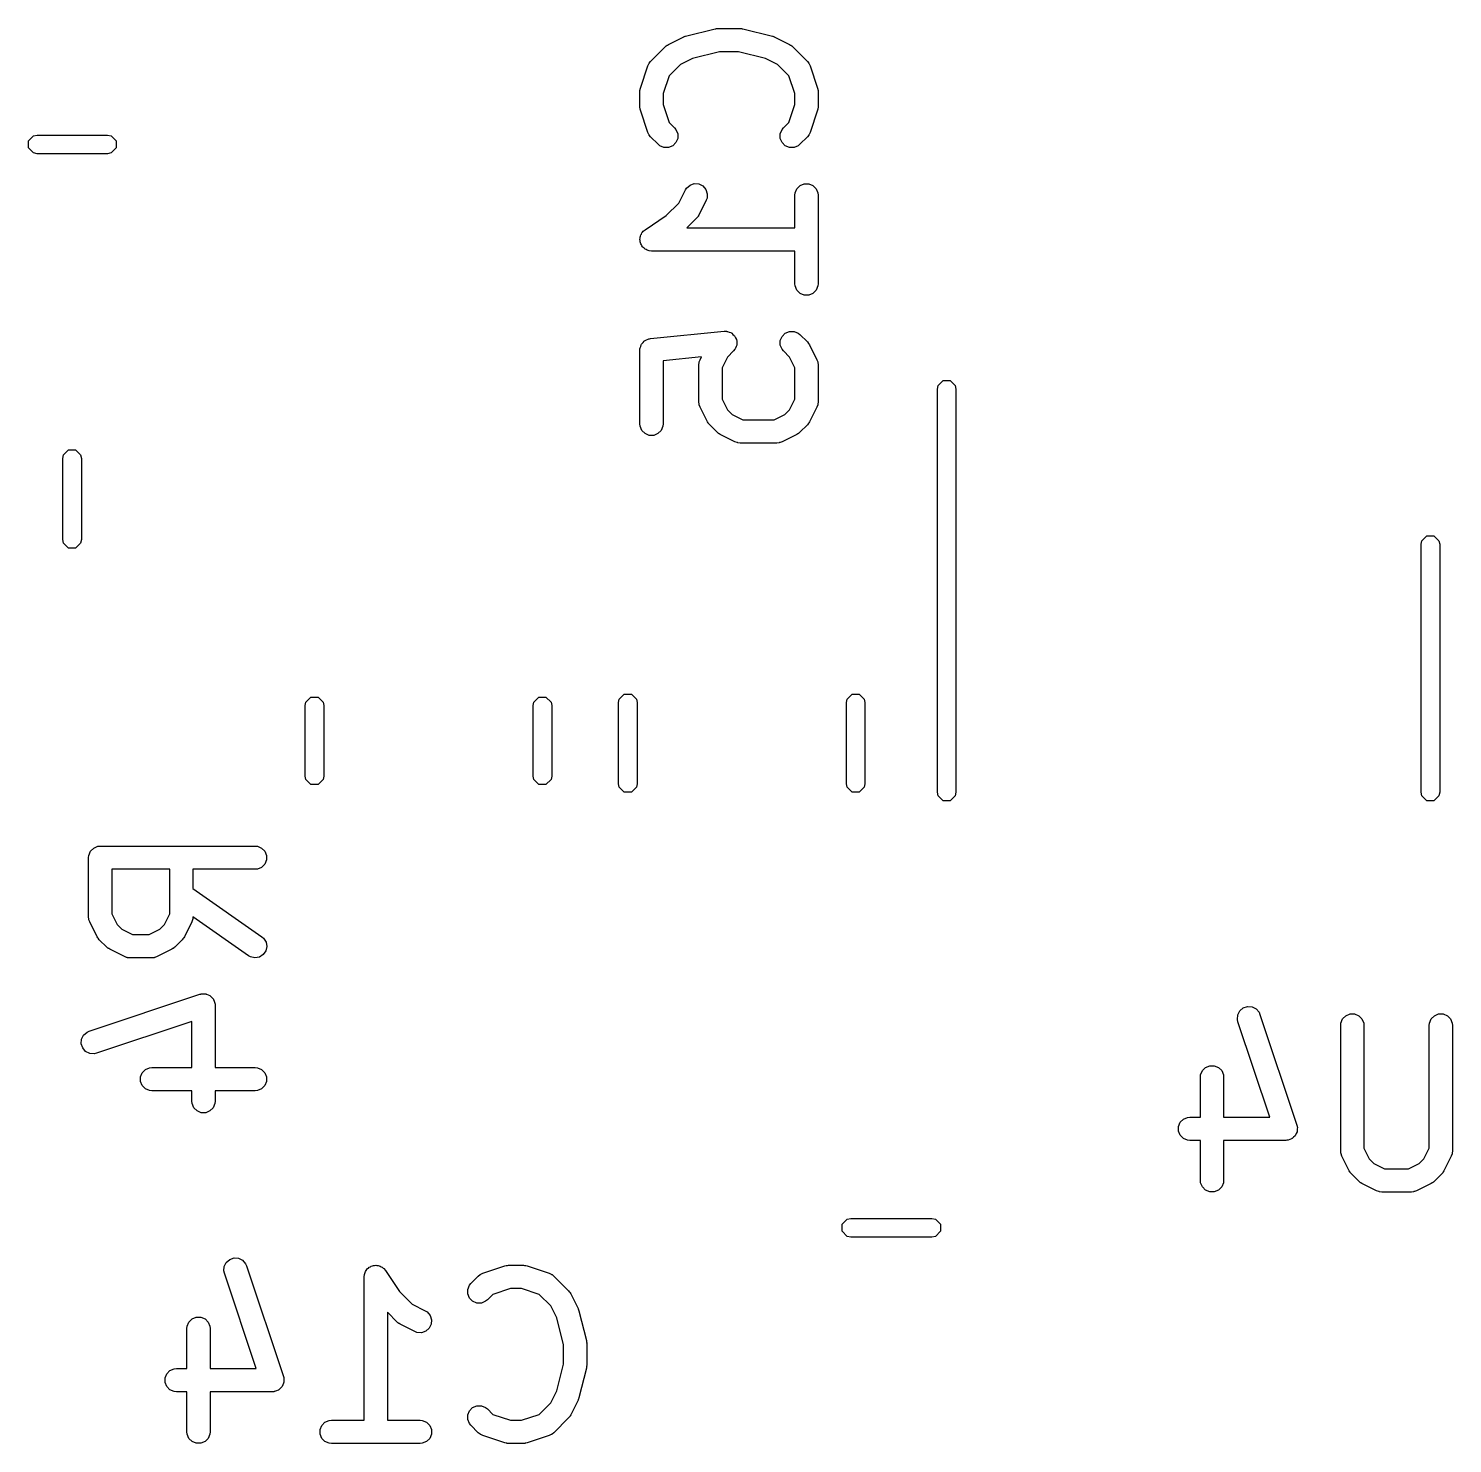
# Model space of a CAD drawing. Header units: inches. Extents: x 0.27 to 2.89, y 0.32 to 2.19.
# Drawn here: x 1.1939 to 1.5555, y 0.7161 to 1.0755 of the extents above; entities that cross this region are included whole.
import ezdxf

# ---------------------------------------------------------------- set-up
doc = ezdxf.new("R2010")
doc.units = ezdxf.units.IN
doc.header["$MEASUREMENT"] = 0
doc.layers.add('BLACK', color=250, linetype='CONTINUOUS')

msp = doc.modelspace()

# ---------------------------------------------------------------- linework, layer by layer
at = {"layer": 'BLACK', "linetype": 'CONTINUOUS'}
for p, q in [((1.36074, 1.07353), (1.36824, 1.0754)), ((1.36824, 1.0754), (1.36834, 1.07542)), ((1.36834, 1.07542), (1.36838, 1.07544)), ((1.36838, 1.07544), (1.36859, 1.07546)), ((1.36859, 1.07546), (1.36881, 1.07549)), ((1.36881, 1.07549), (1.36885, 1.07548)), ((1.36885, 1.07548), (1.36895, 1.07549)), ((1.36895, 1.07549), (1.37458, 1.07549)), ((1.37458, 1.07549), (1.37468, 1.07548)), ((1.37468, 1.07548), (1.37472, 1.07549)), ((1.37472, 1.07549), (1.37494, 1.07546)), ((1.37494, 1.07546), (1.37515, 1.07544)), ((1.37515, 1.07544), (1.37519, 1.07542)), ((1.37519, 1.07542), (1.37529, 1.0754)), ((1.37529, 1.0754), (1.38279, 1.07353)), ((1.35187, 1.06713), (1.35562, 1.07088)), ((1.35562, 1.07088), (1.35584, 1.07106)), ((1.35584, 1.07106), (1.35589, 1.07112)), ((1.35589, 1.07112), (1.35598, 1.07118)), ((1.35598, 1.07118), (1.35606, 1.07125)), ((1.35606, 1.07125), (1.35614, 1.07128)), ((1.35614, 1.07128), (1.35638, 1.07143)), ((1.35638, 1.07143), (1.36013, 1.07331)), ((1.36013, 1.07331), (1.36017, 1.07332)), ((1.36017, 1.07332), (1.36019, 1.07333)), ((1.36019, 1.07333), (1.36043, 1.07342)), ((1.36043, 1.07342), (1.36067, 1.07351)), ((1.36067, 1.07351), (1.36069, 1.07351)), ((1.36069, 1.07351), (1.36074, 1.07353)), ((1.38279, 1.07353), (1.38283, 1.07351)), ((1.38283, 1.07351), (1.38286, 1.07351)), ((1.38286, 1.07351), (1.38309, 1.07342)), ((1.38309, 1.07342), (1.38334, 1.07333)), ((1.38334, 1.07333), (1.38335, 1.07332)), ((1.38335, 1.07332), (1.3834, 1.07331)), ((1.3834, 1.07331), (1.38715, 1.07143)), ((1.38715, 1.07143), (1.38739, 1.07128)), ((1.38739, 1.07128), (1.38747, 1.07125)), ((1.38747, 1.07125), (1.38755, 1.07118)), ((1.38755, 1.07118), (1.38764, 1.07112)), ((1.38764, 1.07112), (1.38769, 1.07106)), ((1.38769, 1.07106), (1.38791, 1.07088)), ((1.38791, 1.07088), (1.39166, 1.06713)), ((1.3515, 1.06668), (1.35187, 1.06713)), ((1.36248, 1.06788), (1.35945, 1.06636)), ((1.36932, 1.06959), (1.36248, 1.06788)), ((1.37421, 1.06959), (1.36932, 1.06959)), ((1.38105, 1.06788), (1.37421, 1.06959)), ((1.38408, 1.06636), (1.38105, 1.06788)), ((1.39166, 1.06713), (1.39203, 1.06668)), ((1.34928, 1.06035), (1.35115, 1.06597)), ((1.35115, 1.06597), (1.35139, 1.0665)), ((1.35139, 1.0665), (1.35146, 1.06658)), ((1.35146, 1.06658), (1.3515, 1.06668)), ((1.35654, 1.06345), (1.35503, 1.05894)), ((1.35945, 1.06636), (1.35654, 1.06345)), ((1.38699, 1.06345), (1.38408, 1.06636)), ((1.3885, 1.05894), (1.38699, 1.06345)), ((1.39203, 1.06668), (1.39207, 1.06658)), ((1.39207, 1.06658), (1.39214, 1.0665)), ((1.39214, 1.0665), (1.39238, 1.06597)), ((1.39238, 1.06597), (1.39425, 1.06035)), ((1.34913, 1.05942), (1.34916, 1.05971)), ((1.34915, 1.05979), (1.34917, 1.05989)), ((1.34916, 1.05971), (1.34915, 1.05979)), ((1.34917, 1.05989), (1.34918, 1.05999)), ((1.34918, 1.05999), (1.34921, 1.06006)), ((1.34921, 1.06006), (1.34928, 1.06035)), ((1.39425, 1.06035), (1.39432, 1.06006)), ((1.39432, 1.06006), (1.39435, 1.05999)), ((1.39435, 1.05999), (1.39436, 1.05989)), ((1.39436, 1.05989), (1.39438, 1.05979)), ((1.39438, 1.05979), (1.39437, 1.05971)), ((1.39437, 1.05971), (1.3944, 1.05942)), ((1.34913, 1.05567), (1.34913, 1.05942)), ((1.35503, 1.05894), (1.35503, 1.05615)), ((1.35503, 1.05615), (1.35654, 1.05164)), ((1.38699, 1.05164), (1.3885, 1.05615)), ((1.3885, 1.05615), (1.3885, 1.05894)), ((1.3944, 1.05942), (1.3944, 1.05567)), ((1.34916, 1.05538), (1.34913, 1.05567)), ((1.34915, 1.0553), (1.34916, 1.05538)), ((1.34917, 1.0552), (1.34915, 1.0553)), ((1.34918, 1.05509), (1.34917, 1.0552)), ((1.34921, 1.05502), (1.34918, 1.05509)), ((1.34928, 1.05473), (1.34921, 1.05502)), ((1.35115, 1.04911), (1.34928, 1.05473)), ((1.39425, 1.05473), (1.39238, 1.04911)), ((1.39432, 1.05502), (1.39425, 1.05473)), ((1.39435, 1.05509), (1.39432, 1.05502)), ((1.39436, 1.0552), (1.39435, 1.05509)), ((1.39438, 1.0553), (1.39436, 1.0552)), ((1.3944, 1.05567), (1.39437, 1.05538)), ((1.39437, 1.05538), (1.39438, 1.0553)), ((1.35139, 1.04858), (1.35115, 1.04911)), ((1.35654, 1.05164), (1.35792, 1.05026)), ((1.35792, 1.05026), (1.35828, 1.04981)), ((1.35828, 1.04981), (1.35873, 1.04874)), ((1.35873, 1.04874), (1.35873, 1.04759)), ((1.3848, 1.04874), (1.38524, 1.04981)), ((1.3848, 1.04759), (1.3848, 1.04874)), ((1.38524, 1.04981), (1.38561, 1.05026)), ((1.38561, 1.05026), (1.38699, 1.05164)), ((1.39238, 1.04911), (1.39214, 1.04858)), ((1.19388, 1.04697), (1.19516, 1.04825)), ((1.19388, 1.04516), (1.19388, 1.04697)), ((1.19516, 1.04388), (1.19388, 1.04516)), ((1.19516, 1.04825), (1.19606, 1.04843)), ((1.19606, 1.04843), (1.21394, 1.04843)), ((1.21394, 1.04843), (1.21484, 1.04825)), ((1.21484, 1.04825), (1.21612, 1.04697)), ((1.21612, 1.04516), (1.21484, 1.04388)), ((1.21612, 1.04697), (1.21612, 1.04516)), ((1.35146, 1.0485), (1.35139, 1.04858)), ((1.3515, 1.0484), (1.35146, 1.0485)), ((1.35187, 1.04795), (1.3515, 1.0484)), ((1.35374, 1.04608), (1.35187, 1.04795)), ((1.35419, 1.04571), (1.35374, 1.04608)), ((1.35525, 1.04527), (1.35419, 1.04571)), ((1.35641, 1.04527), (1.35525, 1.04527)), ((1.35747, 1.04571), (1.35641, 1.04527)), ((1.35828, 1.04653), (1.35747, 1.04571)), ((1.35873, 1.04759), (1.35828, 1.04653)), ((1.38524, 1.04653), (1.3848, 1.04759)), ((1.38606, 1.04571), (1.38524, 1.04653)), ((1.38712, 1.04527), (1.38606, 1.04571)), ((1.38828, 1.04527), (1.38712, 1.04527)), ((1.38934, 1.04571), (1.38828, 1.04527)), ((1.38979, 1.04608), (1.38934, 1.04571)), ((1.39166, 1.04795), (1.38979, 1.04608)), ((1.39203, 1.0484), (1.39166, 1.04795)), ((1.39207, 1.0485), (1.39203, 1.0484)), ((1.39214, 1.04858), (1.39207, 1.0485)), ((1.19606, 1.0437), (1.19516, 1.04388)), ((1.21394, 1.0437), (1.19606, 1.0437)), ((1.21484, 1.04388), (1.21394, 1.0437)), ((1.35903, 1.03117), (1.36069, 1.03449)), ((1.36069, 1.03449), (1.361, 1.03498)), ((1.361, 1.03498), (1.36187, 1.03573)), ((1.36187, 1.03573), (1.36296, 1.0361)), ((1.36296, 1.0361), (1.36411, 1.03602)), ((1.36411, 1.03602), (1.36514, 1.0355)), ((1.36514, 1.0355), (1.36589, 1.03463)), ((1.36589, 1.03463), (1.36626, 1.03354)), ((1.38855, 1.03375), (1.38899, 1.03481)), ((1.38899, 1.03481), (1.38981, 1.03562)), ((1.38981, 1.03562), (1.39087, 1.03607)), ((1.39087, 1.03607), (1.39203, 1.03607)), ((1.39203, 1.03607), (1.39309, 1.03562)), ((1.39309, 1.03562), (1.3939, 1.03481)), ((1.3939, 1.03481), (1.39435, 1.03375)), ((1.35582, 1.02797), (1.35903, 1.03117)), ((1.36597, 1.03185), (1.36409, 1.0281)), ((1.36618, 1.03239), (1.36597, 1.03185)), ((1.36626, 1.03354), (1.36618, 1.03239)), ((1.3885, 1.03317), (1.38855, 1.03375)), ((1.3885, 1.02487), (1.3885, 1.03317)), ((1.39435, 1.03375), (1.3944, 1.03317)), ((1.3944, 1.03317), (1.3944, 1.01067)), ((1.35044, 1.02438), (1.35582, 1.02797)), ((1.36354, 1.02733), (1.36108, 1.02487)), ((1.36373, 1.02756), (1.36354, 1.02733)), ((1.36379, 1.02761), (1.36373, 1.02756)), ((1.36384, 1.0277), (1.36379, 1.02761)), ((1.36391, 1.02778), (1.36384, 1.0277)), ((1.36394, 1.02785), (1.36391, 1.02778)), ((1.36409, 1.0281), (1.36394, 1.02785)), ((1.34951, 1.02329), (1.34962, 1.02356)), ((1.34962, 1.02356), (1.34983, 1.02377)), ((1.34983, 1.02377), (1.34999, 1.02401)), ((1.34999, 1.02401), (1.35044, 1.02437)), ((1.35044, 1.02437), (1.35044, 1.02438)), ((1.35044, 1.02438), (1.35044, 1.02438)), ((1.35044, 1.02438), (1.35044, 1.02438)), ((1.36108, 1.02487), (1.3885, 1.02487)), ((1.34913, 1.02192), (1.34918, 1.02221)), ((1.34918, 1.02164), (1.34913, 1.02192)), ((1.34918, 1.0225), (1.3493, 1.02277)), ((1.34918, 1.02221), (1.34918, 1.0225)), ((1.34918, 1.02134), (1.34918, 1.02164)), ((1.34929, 1.02108), (1.34918, 1.02134)), ((1.34935, 1.02079), (1.34929, 1.02108)), ((1.3493, 1.02277), (1.34935, 1.02305)), ((1.34935, 1.02305), (1.34951, 1.02329)), ((1.34951, 1.02055), (1.34935, 1.02079)), ((1.34962, 1.02028), (1.34951, 1.02055)), ((1.34983, 1.02008), (1.34962, 1.02028)), ((1.34999, 1.01984), (1.34983, 1.02008)), ((1.35023, 1.01967), (1.34999, 1.01984)), ((1.35044, 1.01947), (1.35023, 1.01967)), ((1.35071, 1.01936), (1.35044, 1.01947)), ((1.35095, 1.01919), (1.35071, 1.01936)), ((1.35123, 1.01914), (1.35095, 1.01919)), ((1.3515, 1.01902), (1.35123, 1.01914)), ((1.35207, 1.01897), (1.3515, 1.01902)), ((1.35208, 1.01897), (1.35207, 1.01897)), ((1.3885, 1.01897), (1.35208, 1.01897)), ((1.35208, 1.01897), (1.35208, 1.01897)), ((1.35208, 1.01897), (1.35208, 1.01897)), ((1.3885, 1.01067), (1.3885, 1.01897)), ((1.38855, 1.0101), (1.3885, 1.01067)), ((1.38899, 1.00903), (1.38855, 1.0101)), ((1.38981, 1.00822), (1.38899, 1.00903)), ((1.3939, 1.00903), (1.39309, 1.00822)), ((1.39435, 1.0101), (1.3939, 1.00903)), ((1.3944, 1.01067), (1.39435, 1.0101)), ((1.39087, 1.00778), (1.38981, 1.00822)), ((1.39203, 1.00778), (1.39087, 1.00778)), ((1.39309, 1.00822), (1.39203, 1.00778)), ((1.35179, 0.99674), (1.37053, 0.99861)), ((1.37053, 0.99861), (1.37111, 0.99861)), ((1.37111, 0.99861), (1.37125, 0.99857)), ((1.37125, 0.99857), (1.3714, 0.99857)), ((1.3714, 0.99857), (1.3718, 0.99841)), ((1.3718, 0.99841), (1.37222, 0.99828)), ((1.37222, 0.99828), (1.37233, 0.99819)), ((1.37233, 0.99819), (1.37247, 0.99813)), ((1.37247, 0.99813), (1.37277, 0.99782)), ((1.38524, 0.99731), (1.38606, 0.99813)), ((1.38606, 0.99813), (1.38712, 0.99857)), ((1.38712, 0.99857), (1.38828, 0.99857)), ((1.38828, 0.99857), (1.38934, 0.99813)), ((1.38934, 0.99813), (1.38979, 0.99776)), ((1.34918, 0.99438), (1.34935, 0.99477)), ((1.34935, 0.99477), (1.34947, 0.99519)), ((1.34947, 0.99519), (1.34957, 0.9953)), ((1.34957, 0.9953), (1.34962, 0.99544)), ((1.34962, 0.99544), (1.34993, 0.99575)), ((1.34993, 0.99575), (1.3502, 0.99608)), ((1.3502, 0.99608), (1.35033, 0.99615)), ((1.35033, 0.99615), (1.35044, 0.99625)), ((1.35044, 0.99625), (1.35084, 0.99642)), ((1.35084, 0.99642), (1.35122, 0.99662)), ((1.35122, 0.99662), (1.35144, 0.99667)), ((1.35144, 0.99667), (1.3515, 0.9967)), ((1.3515, 0.9967), (1.35158, 0.9967)), ((1.35158, 0.9967), (1.35179, 0.99674)), ((1.37277, 0.99782), (1.37311, 0.99755)), ((1.37311, 0.99755), (1.37318, 0.99742)), ((1.37318, 0.99742), (1.37328, 0.99731)), ((1.37328, 0.99731), (1.37345, 0.99692)), ((1.37356, 0.9947), (1.37343, 0.99429)), ((1.37345, 0.99692), (1.37365, 0.99654)), ((1.37372, 0.9951), (1.37356, 0.9947)), ((1.37365, 0.99654), (1.37367, 0.99639)), ((1.37367, 0.99639), (1.37372, 0.99625)), ((1.37372, 0.99625), (1.37372, 0.99582)), ((1.37372, 0.99582), (1.37377, 0.99539)), ((1.37377, 0.99539), (1.37372, 0.99525)), ((1.37372, 0.99525), (1.37372, 0.9951)), ((1.3848, 0.99625), (1.38524, 0.99731)), ((1.3848, 0.9951), (1.3848, 0.99625)), ((1.38524, 0.99403), (1.3848, 0.9951)), ((1.38979, 0.99776), (1.39166, 0.99589)), ((1.39166, 0.99589), (1.39185, 0.99566)), ((1.39185, 0.99566), (1.39191, 0.99561)), ((1.39191, 0.99561), (1.39196, 0.99552)), ((1.39196, 0.99552), (1.39203, 0.99544)), ((1.39203, 0.99544), (1.39206, 0.99537)), ((1.39206, 0.99537), (1.39222, 0.99512)), ((1.39222, 0.99512), (1.39409, 0.99137)), ((1.34913, 0.9938), (1.34915, 0.99401)), ((1.34913, 0.97505), (1.34913, 0.9938)), ((1.34914, 0.99408), (1.34916, 0.99415)), ((1.34915, 0.99401), (1.34914, 0.99408)), ((1.34916, 0.99415), (1.34918, 0.99438)), ((1.3648, 0.9921), (1.35503, 0.99113)), ((1.35503, 0.99113), (1.35503, 0.97505)), ((1.36422, 0.99072), (1.36423, 0.99083)), ((1.36423, 0.99083), (1.36444, 0.99137)), ((1.36444, 0.99137), (1.3648, 0.9921)), ((1.37138, 0.99205), (1.37003, 0.98935)), ((1.37292, 0.99359), (1.37138, 0.99205)), ((1.37328, 0.99403), (1.37292, 0.99359)), ((1.37334, 0.99417), (1.37328, 0.99403)), ((1.37343, 0.99429), (1.37334, 0.99417)), ((1.38561, 0.99359), (1.38524, 0.99403)), ((1.38715, 0.99205), (1.38561, 0.99359)), ((1.3885, 0.98935), (1.38715, 0.99205)), ((1.39409, 0.99137), (1.3943, 0.99083)), ((1.3943, 0.99083), (1.3943, 0.99072)), ((1.36412, 0.99005), (1.36418, 0.99063)), ((1.36412, 0.98068), (1.36412, 0.99005)), ((1.36418, 0.99063), (1.36422, 0.99072)), ((1.37003, 0.98935), (1.37003, 0.98137)), ((1.3885, 0.98137), (1.3885, 0.98935)), ((1.3943, 0.99072), (1.39435, 0.99063)), ((1.39435, 0.99063), (1.3944, 0.99005)), ((1.3944, 0.99005), (1.3944, 0.98068)), ((1.42467, 0.98388), (1.42485, 0.98479)), ((1.42467, 0.91302), (1.42467, 0.98388)), ((1.42485, 0.98479), (1.42613, 0.98606)), ((1.42613, 0.98606), (1.42794, 0.98606)), ((1.42794, 0.98606), (1.42921, 0.98479)), ((1.42921, 0.98479), (1.42939, 0.98388)), ((1.42939, 0.98388), (1.42939, 0.91302)), ((1.36418, 0.9801), (1.36412, 0.98068)), ((1.36422, 0.98), (1.36418, 0.9801)), ((1.36423, 0.9799), (1.36422, 0.98)), ((1.37003, 0.98137), (1.37138, 0.97868)), ((1.38715, 0.97868), (1.3885, 0.98137)), ((1.39435, 0.9801), (1.3943, 0.98)), ((1.3943, 0.98), (1.3943, 0.9799)), ((1.3944, 0.98068), (1.39435, 0.9801)), ((1.36444, 0.97936), (1.36423, 0.9799)), ((1.36631, 0.97561), (1.36444, 0.97936)), ((1.37138, 0.97868), (1.37258, 0.97748)), ((1.37258, 0.97748), (1.37527, 0.97613)), ((1.38325, 0.97613), (1.38595, 0.97748)), ((1.38595, 0.97748), (1.38715, 0.97868)), ((1.39409, 0.97936), (1.39222, 0.97561)), ((1.3943, 0.9799), (1.39409, 0.97936)), ((1.34918, 0.97448), (1.34913, 0.97505)), ((1.34962, 0.97341), (1.34918, 0.97448)), ((1.35044, 0.9726), (1.34962, 0.97341)), ((1.35453, 0.97341), (1.35372, 0.9726)), ((1.35498, 0.97448), (1.35453, 0.97341)), ((1.35503, 0.97505), (1.35498, 0.97448)), ((1.36647, 0.97536), (1.36631, 0.97561)), ((1.3665, 0.97529), (1.36647, 0.97536)), ((1.36656, 0.97521), (1.3665, 0.97529)), ((1.36662, 0.97512), (1.36656, 0.97521)), ((1.36668, 0.97506), (1.36662, 0.97512)), ((1.36686, 0.97484), (1.36668, 0.97506)), ((1.36874, 0.97296), (1.36686, 0.97484)), ((1.36897, 0.97278), (1.36874, 0.97296)), ((1.36902, 0.97272), (1.36897, 0.97278)), ((1.37527, 0.97613), (1.38325, 0.97613)), ((1.38956, 0.97278), (1.38951, 0.97272)), ((1.38979, 0.97296), (1.38956, 0.97278)), ((1.39166, 0.97484), (1.38979, 0.97296)), ((1.39185, 0.97506), (1.39166, 0.97484)), ((1.39191, 0.97512), (1.39185, 0.97506)), ((1.39196, 0.97521), (1.39191, 0.97512)), ((1.39203, 0.97529), (1.39196, 0.97521)), ((1.39206, 0.97536), (1.39203, 0.97529)), ((1.39222, 0.97561), (1.39206, 0.97536)), ((1.3515, 0.97216), (1.35044, 0.9726)), ((1.35266, 0.97216), (1.3515, 0.97216)), ((1.35372, 0.9726), (1.35266, 0.97216)), ((1.36911, 0.97266), (1.36902, 0.97272)), ((1.36919, 0.9726), (1.36911, 0.97266)), ((1.36926, 0.97257), (1.36919, 0.9726)), ((1.36951, 0.97241), (1.36926, 0.97257)), ((1.37326, 0.97054), (1.36951, 0.97241)), ((1.3738, 0.97033), (1.37326, 0.97054)), ((1.3739, 0.97032), (1.3738, 0.97033)), ((1.374, 0.97028), (1.3739, 0.97032)), ((1.37458, 0.97022), (1.374, 0.97028)), ((1.38395, 0.97022), (1.37458, 0.97022)), ((1.38453, 0.97028), (1.38395, 0.97022)), ((1.38462, 0.97032), (1.38453, 0.97028)), ((1.38473, 0.97033), (1.38462, 0.97032)), ((1.38527, 0.97054), (1.38473, 0.97033)), ((1.38902, 0.97241), (1.38527, 0.97054)), ((1.38927, 0.97257), (1.38902, 0.97241)), ((1.38934, 0.9726), (1.38927, 0.97257)), ((1.38942, 0.97266), (1.38934, 0.9726)), ((1.38951, 0.97272), (1.38942, 0.97266)), ((1.20257, 0.96629), (1.20275, 0.96719)), ((1.20257, 0.94571), (1.20257, 0.96629)), ((1.20275, 0.96719), (1.20403, 0.96847)), ((1.20403, 0.96847), (1.20584, 0.96847)), ((1.20584, 0.96847), (1.20712, 0.96719)), ((1.20712, 0.96719), (1.2073, 0.96629)), ((1.2073, 0.96629), (1.2073, 0.94571)), ((1.20275, 0.94481), (1.20257, 0.94571)), ((1.20403, 0.94353), (1.20275, 0.94481)), ((1.20712, 0.94481), (1.20584, 0.94353)), ((1.2073, 0.94571), (1.20712, 0.94481)), ((1.5475, 0.94451), (1.54768, 0.94542)), ((1.5475, 0.91302), (1.5475, 0.94451)), ((1.54768, 0.94542), (1.54896, 0.94669)), ((1.54896, 0.94669), (1.55077, 0.94669)), ((1.55077, 0.94669), (1.55205, 0.94542)), ((1.55205, 0.94542), (1.55223, 0.94451)), ((1.55223, 0.94451), (1.55223, 0.91302)), ((1.20584, 0.94353), (1.20403, 0.94353)), ((1.42467, 0.88152), (1.42467, 0.91302)), ((1.42939, 0.91302), (1.42939, 0.88152)), ((1.5475, 0.88152), (1.5475, 0.91302)), ((1.55223, 0.91302), (1.55223, 0.88152)), ((1.26415, 0.90353), (1.26433, 0.90443)), ((1.26433, 0.90443), (1.26561, 0.90571)), ((1.26561, 0.90571), (1.26742, 0.90571)), ((1.26742, 0.90571), (1.26869, 0.90443)), ((1.26869, 0.90443), (1.26887, 0.90353)), ((1.32202, 0.90353), (1.3222, 0.90443)), ((1.3222, 0.90443), (1.32348, 0.90571)), ((1.32348, 0.90571), (1.32529, 0.90571)), ((1.32529, 0.90571), (1.32657, 0.90443)), ((1.32657, 0.90443), (1.32675, 0.90353)), ((1.3437, 0.90429), (1.34388, 0.90519)), ((1.3437, 0.88371), (1.3437, 0.90429)), ((1.34388, 0.90519), (1.34516, 0.90647)), ((1.34516, 0.90647), (1.34697, 0.90647)), ((1.34697, 0.90647), (1.34825, 0.90519)), ((1.34825, 0.90519), (1.34843, 0.90429)), ((1.34843, 0.90429), (1.34843, 0.88371)), ((1.40157, 0.90429), (1.40175, 0.90519)), ((1.40157, 0.88371), (1.40157, 0.90429)), ((1.40175, 0.90519), (1.40303, 0.90647)), ((1.40303, 0.90647), (1.40484, 0.90647)), ((1.40484, 0.90647), (1.40612, 0.90519)), ((1.40612, 0.90519), (1.4063, 0.90429)), ((1.4063, 0.90429), (1.4063, 0.88371)), ((1.26415, 0.88565), (1.26415, 0.90353)), ((1.26887, 0.90353), (1.26887, 0.88565)), ((1.32202, 0.88565), (1.32202, 0.90353)), ((1.32675, 0.90353), (1.32675, 0.88565)), ((1.26433, 0.88475), (1.26415, 0.88565)), ((1.26561, 0.88347), (1.26433, 0.88475)), ((1.26742, 0.88347), (1.26561, 0.88347)), ((1.26869, 0.88475), (1.26742, 0.88347)), ((1.26887, 0.88565), (1.26869, 0.88475)), ((1.3222, 0.88475), (1.32202, 0.88565)), ((1.32348, 0.88347), (1.3222, 0.88475)), ((1.32529, 0.88347), (1.32348, 0.88347)), ((1.32657, 0.88475), (1.32529, 0.88347)), ((1.32675, 0.88565), (1.32657, 0.88475)), ((1.34388, 0.88281), (1.3437, 0.88371)), ((1.34516, 0.88153), (1.34388, 0.88281)), ((1.34825, 0.88281), (1.34697, 0.88153)), ((1.34843, 0.88371), (1.34825, 0.88281)), ((1.40175, 0.88281), (1.40157, 0.88371)), ((1.40303, 0.88153), (1.40175, 0.88281)), ((1.40612, 0.88281), (1.40484, 0.88153)), ((1.4063, 0.88371), (1.40612, 0.88281)), ((1.34697, 0.88153), (1.34516, 0.88153)), ((1.40484, 0.88153), (1.40303, 0.88153)), ((1.42485, 0.88062), (1.42467, 0.88152)), ((1.42613, 0.87934), (1.42485, 0.88062)), ((1.42794, 0.87934), (1.42613, 0.87934)), ((1.42921, 0.88062), (1.42794, 0.87934)), ((1.42939, 0.88152), (1.42921, 0.88062)), ((1.54768, 0.88062), (1.5475, 0.88152)), ((1.54896, 0.87934), (1.54768, 0.88062)), ((1.55077, 0.87934), (1.54896, 0.87934)), ((1.55205, 0.88062), (1.55077, 0.87934)), ((1.55223, 0.88152), (1.55205, 0.88062)), ((1.20913, 0.86492), (1.20918, 0.86549)), ((1.20913, 0.84992), (1.20913, 0.86492)), ((1.20918, 0.86549), (1.20962, 0.86656)), ((1.20962, 0.86656), (1.21044, 0.86737)), ((1.21044, 0.86737), (1.2115, 0.86781)), ((1.2115, 0.86781), (1.21208, 0.86787)), ((1.21208, 0.86787), (1.25145, 0.86787)), ((1.25145, 0.86787), (1.25203, 0.86781)), ((1.25203, 0.86781), (1.25309, 0.86737)), ((1.25309, 0.86737), (1.2539, 0.86656)), ((1.2539, 0.86656), (1.25435, 0.86549)), ((1.25435, 0.86434), (1.2539, 0.86328)), ((1.25435, 0.86549), (1.25435, 0.86434)), ((1.22975, 0.86196), (1.21503, 0.86196)), ((1.21503, 0.86196), (1.21503, 0.85062)), ((1.22975, 0.85062), (1.22975, 0.86196)), ((1.25145, 0.86196), (1.23565, 0.86196)), ((1.23565, 0.86196), (1.23565, 0.85708)), ((1.25203, 0.86202), (1.25145, 0.86196)), ((1.25309, 0.86246), (1.25203, 0.86202)), ((1.2539, 0.86328), (1.25309, 0.86246)), ((1.23565, 0.85708), (1.25314, 0.84484)), ((1.20918, 0.84934), (1.20913, 0.84992)), ((1.21503, 0.85062), (1.21638, 0.84792)), ((1.2284, 0.84792), (1.22975, 0.85062)), ((1.23565, 0.84988), (1.2356, 0.84934)), ((1.24976, 0.84), (1.23565, 0.84988)), ((1.20922, 0.84924), (1.20918, 0.84934)), ((1.20923, 0.84914), (1.20922, 0.84924)), ((1.20944, 0.8486), (1.20923, 0.84914)), ((1.21131, 0.84485), (1.20944, 0.8486)), ((1.21638, 0.84792), (1.21758, 0.84672)), ((1.21758, 0.84672), (1.22028, 0.84537)), ((1.22451, 0.84537), (1.2272, 0.84672)), ((1.2272, 0.84672), (1.2284, 0.84792)), ((1.23534, 0.8486), (1.23347, 0.84485)), ((1.23555, 0.84914), (1.23534, 0.8486)), ((1.23556, 0.84924), (1.23555, 0.84914)), ((1.2356, 0.84934), (1.23556, 0.84924)), ((1.21147, 0.8446), (1.21131, 0.84485)), ((1.2115, 0.84453), (1.21147, 0.8446)), ((1.21157, 0.84445), (1.2115, 0.84453)), ((1.21162, 0.84436), (1.21157, 0.84445)), ((1.21168, 0.84431), (1.21162, 0.84436)), ((1.21187, 0.84408), (1.21168, 0.84431)), ((1.21374, 0.84221), (1.21187, 0.84408)), ((1.22028, 0.84537), (1.22451, 0.84537)), ((1.23292, 0.84408), (1.23104, 0.84221)), ((1.2331, 0.84431), (1.23292, 0.84408)), ((1.23316, 0.84436), (1.2331, 0.84431)), ((1.23322, 0.84445), (1.23316, 0.84436)), ((1.23328, 0.84453), (1.23322, 0.84445)), ((1.23331, 0.8446), (1.23328, 0.84453)), ((1.23347, 0.84485), (1.23331, 0.8446)), ((1.25314, 0.84484), (1.25358, 0.84446)), ((1.25358, 0.84446), (1.2542, 0.84349)), ((1.2542, 0.84349), (1.2544, 0.84236)), ((1.21397, 0.84202), (1.21374, 0.84221)), ((1.21402, 0.84196), (1.21397, 0.84202)), ((1.21411, 0.84191), (1.21402, 0.84196)), ((1.21419, 0.84184), (1.21411, 0.84191)), ((1.21426, 0.84181), (1.21419, 0.84184)), ((1.21451, 0.84165), (1.21426, 0.84181)), ((1.21826, 0.83978), (1.21451, 0.84165)), ((1.2188, 0.83957), (1.21826, 0.83978)), ((1.2189, 0.83956), (1.2188, 0.83957)), ((1.219, 0.83952), (1.2189, 0.83956)), ((1.21958, 0.83947), (1.219, 0.83952)), ((1.2252, 0.83947), (1.21958, 0.83947)), ((1.22578, 0.83952), (1.2252, 0.83947)), ((1.22588, 0.83956), (1.22578, 0.83952)), ((1.22598, 0.83957), (1.22588, 0.83956)), ((1.22652, 0.83978), (1.22598, 0.83957)), ((1.23027, 0.84165), (1.22652, 0.83978)), ((1.23052, 0.84181), (1.23027, 0.84165)), ((1.23059, 0.84184), (1.23052, 0.84181)), ((1.23067, 0.84191), (1.23059, 0.84184)), ((1.23076, 0.84196), (1.23067, 0.84191)), ((1.23081, 0.84202), (1.23076, 0.84196)), ((1.23104, 0.84221), (1.23081, 0.84202)), ((1.25026, 0.83972), (1.24976, 0.84)), ((1.25139, 0.83947), (1.25026, 0.83972)), ((1.25252, 0.83967), (1.25139, 0.83947)), ((1.25349, 0.84029), (1.25252, 0.83967)), ((1.25415, 0.84123), (1.25349, 0.84029)), ((1.2544, 0.84236), (1.25415, 0.84123)), ((1.20927, 0.82085), (1.23739, 0.83022)), ((1.23739, 0.83022), (1.23768, 0.83029)), ((1.23768, 0.83029), (1.23775, 0.83032)), ((1.23775, 0.83032), (1.23781, 0.83032)), ((1.23781, 0.83032), (1.23796, 0.83035)), ((1.23796, 0.83035), (1.23843, 0.83032)), ((1.23843, 0.83032), (1.2389, 0.83032)), ((1.2389, 0.83032), (1.239, 0.83028)), ((1.239, 0.83028), (1.23911, 0.83027)), ((1.23911, 0.83027), (1.23953, 0.83006)), ((1.23953, 0.83006), (1.23997, 0.82988)), ((1.23997, 0.82988), (1.24004, 0.8298)), ((1.24004, 0.8298), (1.24014, 0.82975)), ((1.24014, 0.82975), (1.24045, 0.8294)), ((1.24045, 0.8294), (1.24078, 0.82906)), ((1.24078, 0.82906), (1.24082, 0.82896)), ((1.24082, 0.82896), (1.24089, 0.82888)), ((1.24089, 0.82888), (1.24104, 0.82844)), ((1.24104, 0.82844), (1.24122, 0.828)), ((1.24122, 0.828), (1.24124, 0.82785)), ((1.24124, 0.82785), (1.24126, 0.82779)), ((1.24126, 0.82779), (1.24125, 0.82771)), ((1.24125, 0.82771), (1.24128, 0.82742)), ((1.24128, 0.82742), (1.24128, 0.81163)), ((1.50087, 0.82383), (1.50095, 0.82498)), ((1.50095, 0.82498), (1.50146, 0.82601)), ((1.50146, 0.82601), (1.50233, 0.82676)), ((1.50233, 0.82676), (1.50343, 0.82713)), ((1.50343, 0.82713), (1.50458, 0.82704)), ((1.50458, 0.82704), (1.50561, 0.82653)), ((1.50561, 0.82653), (1.50636, 0.82566)), ((1.50636, 0.82566), (1.5066, 0.82513)), ((1.5066, 0.82513), (1.51597, 0.79701)), ((1.52759, 0.82396), (1.5284, 0.82478)), ((1.5284, 0.82478), (1.52947, 0.82522)), ((1.52947, 0.82522), (1.53062, 0.82522)), ((1.53062, 0.82522), (1.53168, 0.82478)), ((1.53168, 0.82478), (1.5325, 0.82396)), ((1.55008, 0.82396), (1.5509, 0.82478)), ((1.5509, 0.82478), (1.55196, 0.82522)), ((1.55196, 0.82522), (1.55312, 0.82522)), ((1.55312, 0.82522), (1.55418, 0.82478)), ((1.55418, 0.82478), (1.55499, 0.82396)), ((1.23537, 0.82333), (1.21114, 0.81525)), ((1.23537, 0.81163), (1.23537, 0.82333)), ((1.50099, 0.82326), (1.50087, 0.82383)), ((1.50907, 0.79903), (1.50099, 0.82326)), ((1.52709, 0.82232), (1.52715, 0.8229)), ((1.52709, 0.79045), (1.52709, 0.82232)), ((1.52715, 0.8229), (1.52759, 0.82396)), ((1.5325, 0.82396), (1.53294, 0.8229)), ((1.53294, 0.8229), (1.533, 0.82232)), ((1.533, 0.82232), (1.533, 0.79115)), ((1.54959, 0.82232), (1.54964, 0.8229)), ((1.54959, 0.79115), (1.54959, 0.82232)), ((1.54964, 0.8229), (1.55008, 0.82396)), ((1.55499, 0.82396), (1.55544, 0.8229)), ((1.55544, 0.8229), (1.55549, 0.82232)), ((1.55549, 0.82232), (1.55549, 0.79045)), ((1.20728, 0.81768), (1.20736, 0.81883)), ((1.20764, 0.81659), (1.20728, 0.81768)), ((1.20736, 0.81883), (1.20787, 0.81986)), ((1.20787, 0.81986), (1.20874, 0.82061)), ((1.20874, 0.82061), (1.20927, 0.82085)), ((1.20839, 0.81572), (1.20764, 0.81659)), ((1.20942, 0.8152), (1.20839, 0.81572)), ((1.21057, 0.81512), (1.20942, 0.8152)), ((1.21114, 0.81525), (1.21057, 0.81512)), ((1.22231, 0.80925), (1.22275, 0.81031)), ((1.22275, 0.81031), (1.22356, 0.81113)), ((1.22356, 0.81113), (1.22463, 0.81157)), ((1.22463, 0.81157), (1.2252, 0.81163)), ((1.2252, 0.81163), (1.23537, 0.81163)), ((1.24128, 0.81163), (1.25145, 0.81163)), ((1.25145, 0.81163), (1.25203, 0.81157)), ((1.25203, 0.81157), (1.25309, 0.81113)), ((1.25309, 0.81113), (1.2539, 0.81031)), ((1.2539, 0.81031), (1.25435, 0.80925)), ((1.49153, 0.80977), (1.49197, 0.81084)), ((1.49197, 0.81084), (1.49278, 0.81165)), ((1.49278, 0.81165), (1.49385, 0.81209)), ((1.49385, 0.81209), (1.495, 0.81209)), ((1.495, 0.81209), (1.49606, 0.81165)), ((1.49606, 0.81165), (1.49688, 0.81084)), ((1.49688, 0.81084), (1.49732, 0.80977)), ((1.22231, 0.8081), (1.22231, 0.80925)), ((1.22275, 0.80703), (1.22231, 0.8081)), ((1.22356, 0.80622), (1.22275, 0.80703)), ((1.2539, 0.80703), (1.25309, 0.80622)), ((1.25435, 0.8081), (1.2539, 0.80703)), ((1.25435, 0.80925), (1.25435, 0.8081)), ((1.49147, 0.8092), (1.49153, 0.80977)), ((1.49147, 0.79903), (1.49147, 0.8092)), ((1.49732, 0.80977), (1.49737, 0.8092)), ((1.49737, 0.8092), (1.49737, 0.79903)), ((1.22463, 0.80578), (1.22356, 0.80622)), ((1.2252, 0.80572), (1.22463, 0.80578)), ((1.23537, 0.80572), (1.2252, 0.80572)), ((1.23537, 0.80305), (1.23537, 0.80572)), ((1.23543, 0.80247), (1.23537, 0.80305)), ((1.24128, 0.80305), (1.24122, 0.80247)), ((1.25145, 0.80572), (1.24128, 0.80572)), ((1.24128, 0.80572), (1.24128, 0.80305)), ((1.25203, 0.80578), (1.25145, 0.80572)), ((1.25309, 0.80622), (1.25203, 0.80578)), ((1.23587, 0.80141), (1.23543, 0.80247)), ((1.23669, 0.80059), (1.23587, 0.80141)), ((1.23775, 0.80015), (1.23669, 0.80059)), ((1.2389, 0.80015), (1.23775, 0.80015)), ((1.23997, 0.80059), (1.2389, 0.80015)), ((1.24078, 0.80141), (1.23997, 0.80059)), ((1.24122, 0.80247), (1.24078, 0.80141)), ((1.4859, 0.79665), (1.48634, 0.79772)), ((1.4859, 0.7955), (1.4859, 0.79665)), ((1.48634, 0.79772), (1.48716, 0.79853)), ((1.48716, 0.79853), (1.48822, 0.79897)), ((1.48822, 0.79897), (1.4888, 0.79903)), ((1.4888, 0.79903), (1.49147, 0.79903)), ((1.49737, 0.79903), (1.50907, 0.79903)), ((1.51597, 0.79701), (1.51604, 0.79672)), ((1.51604, 0.79672), (1.51607, 0.79665)), ((1.51607, 0.79665), (1.51607, 0.79659)), ((1.51607, 0.79659), (1.5161, 0.79644)), ((1.5161, 0.79644), (1.51607, 0.79597)), ((1.51607, 0.79597), (1.51607, 0.7955)), ((1.48634, 0.79443), (1.4859, 0.7955)), ((1.48716, 0.79362), (1.48634, 0.79443)), ((1.48822, 0.79318), (1.48716, 0.79362)), ((1.4888, 0.79312), (1.48822, 0.79318)), ((1.49147, 0.79312), (1.4888, 0.79312)), ((1.49147, 0.78295), (1.49147, 0.79312)), ((1.51317, 0.79312), (1.49737, 0.79312)), ((1.49737, 0.79312), (1.49737, 0.78295)), ((1.51346, 0.79315), (1.51317, 0.79312)), ((1.51354, 0.79315), (1.51346, 0.79315)), ((1.51359, 0.79316), (1.51354, 0.79315)), ((1.51375, 0.79318), (1.51359, 0.79316)), ((1.51418, 0.79336), (1.51375, 0.79318)), ((1.51463, 0.79351), (1.51418, 0.79336)), ((1.51471, 0.79358), (1.51463, 0.79351)), ((1.51481, 0.79362), (1.51471, 0.79358)), ((1.51514, 0.79396), (1.51481, 0.79362)), ((1.5155, 0.79427), (1.51514, 0.79396)), ((1.51555, 0.79436), (1.5155, 0.79427)), ((1.51562, 0.79443), (1.51555, 0.79436)), ((1.51581, 0.79487), (1.51562, 0.79443)), ((1.51602, 0.7953), (1.51581, 0.79487)), ((1.51607, 0.7955), (1.51602, 0.7954)), ((1.51602, 0.7954), (1.51602, 0.7953)), ((1.52715, 0.78988), (1.52709, 0.79045)), ((1.52719, 0.78978), (1.52715, 0.78988)), ((1.52719, 0.78967), (1.52719, 0.78978)), ((1.5274, 0.78913), (1.52719, 0.78967)), ((1.52928, 0.78538), (1.5274, 0.78913)), ((1.533, 0.79115), (1.53434, 0.78845)), ((1.53434, 0.78845), (1.53554, 0.78725)), ((1.54704, 0.78725), (1.54824, 0.78845)), ((1.54824, 0.78845), (1.54959, 0.79115)), ((1.55518, 0.78913), (1.55331, 0.78538)), ((1.55539, 0.78967), (1.55518, 0.78913)), ((1.55544, 0.78988), (1.55539, 0.78978)), ((1.55539, 0.78978), (1.55539, 0.78967)), ((1.55549, 0.79045), (1.55544, 0.78988)), ((1.52943, 0.78513), (1.52928, 0.78538)), ((1.52946, 0.78506), (1.52943, 0.78513)), ((1.52953, 0.78498), (1.52946, 0.78506)), ((1.52958, 0.78489), (1.52953, 0.78498)), ((1.52964, 0.78484), (1.52958, 0.78489)), ((1.52983, 0.78461), (1.52964, 0.78484)), ((1.53554, 0.78725), (1.53824, 0.7859)), ((1.53824, 0.7859), (1.54434, 0.7859)), ((1.54434, 0.7859), (1.54704, 0.78725)), ((1.55294, 0.78484), (1.55275, 0.78461)), ((1.553, 0.78489), (1.55294, 0.78484)), ((1.55305, 0.78498), (1.553, 0.78489)), ((1.55312, 0.78506), (1.55305, 0.78498)), ((1.55315, 0.78513), (1.55312, 0.78506)), ((1.55331, 0.78538), (1.55315, 0.78513)), ((1.49153, 0.78238), (1.49147, 0.78295)), ((1.49197, 0.78131), (1.49153, 0.78238)), ((1.49278, 0.7805), (1.49197, 0.78131)), ((1.49688, 0.78131), (1.49606, 0.7805)), ((1.49732, 0.78238), (1.49688, 0.78131)), ((1.49737, 0.78295), (1.49732, 0.78238)), ((1.5317, 0.78274), (1.52983, 0.78461)), ((1.53193, 0.78255), (1.5317, 0.78274)), ((1.53198, 0.78249), (1.53193, 0.78255)), ((1.53207, 0.78244), (1.53198, 0.78249)), ((1.53215, 0.78237), (1.53207, 0.78244)), ((1.53222, 0.78234), (1.53215, 0.78237)), ((1.53247, 0.78219), (1.53222, 0.78234)), ((1.53622, 0.78031), (1.53247, 0.78219)), ((1.55011, 0.78219), (1.54636, 0.78031)), ((1.55036, 0.78234), (1.55011, 0.78219)), ((1.55043, 0.78237), (1.55036, 0.78234)), ((1.55051, 0.78244), (1.55043, 0.78237)), ((1.5506, 0.78249), (1.55051, 0.78244)), ((1.55065, 0.78255), (1.5506, 0.78249)), ((1.55088, 0.78274), (1.55065, 0.78255)), ((1.55275, 0.78461), (1.55088, 0.78274)), ((1.49385, 0.78006), (1.49278, 0.7805)), ((1.495, 0.78006), (1.49385, 0.78006)), ((1.49606, 0.7805), (1.495, 0.78006)), ((1.53676, 0.7801), (1.53622, 0.78031)), ((1.53687, 0.7801), (1.53676, 0.7801)), ((1.53697, 0.78006), (1.53687, 0.7801)), ((1.53754, 0.78), (1.53697, 0.78006)), ((1.54504, 0.78), (1.53754, 0.78)), ((1.54562, 0.78006), (1.54504, 0.78)), ((1.54571, 0.7801), (1.54562, 0.78006)), ((1.54582, 0.7801), (1.54571, 0.7801)), ((1.54636, 0.78031), (1.54582, 0.7801)), ((1.40053, 0.77184), (1.40181, 0.77312)), ((1.40053, 0.77003), (1.40053, 0.77184)), ((1.40181, 0.77312), (1.40271, 0.7733)), ((1.40271, 0.7733), (1.42329, 0.7733)), ((1.42329, 0.7733), (1.42419, 0.77312)), ((1.42419, 0.77312), (1.42547, 0.77184)), ((1.42547, 0.77184), (1.42547, 0.77003)), ((1.40181, 0.76875), (1.40053, 0.77003)), ((1.40271, 0.76857), (1.40181, 0.76875)), ((1.42329, 0.76857), (1.40271, 0.76857)), ((1.42419, 0.76875), (1.42329, 0.76857)), ((1.42547, 0.77003), (1.42419, 0.76875)), ((1.24498, 0.7629), (1.24607, 0.76327)), ((1.24607, 0.76327), (1.24722, 0.76319)), ((1.24722, 0.76319), (1.24825, 0.76267)), ((1.24351, 0.75997), (1.24359, 0.76112)), ((1.24364, 0.7594), (1.24351, 0.75997)), ((1.24359, 0.76112), (1.24411, 0.76215)), ((1.25172, 0.73517), (1.24364, 0.7594)), ((1.24411, 0.76215), (1.24498, 0.7629)), ((1.24825, 0.76267), (1.24901, 0.7618)), ((1.24901, 0.7618), (1.24924, 0.76127)), ((1.24924, 0.76127), (1.25862, 0.73315)), ((1.27928, 0.75931), (1.27934, 0.7596)), ((1.27934, 0.7596), (1.2795, 0.75984)), ((1.2795, 0.75984), (1.27961, 0.7601)), ((1.27961, 0.7601), (1.27981, 0.76031)), ((1.27981, 0.76031), (1.27998, 0.76055)), ((1.27998, 0.76055), (1.28022, 0.76071)), ((1.28022, 0.76071), (1.28042, 0.76092)), ((1.28042, 0.76092), (1.28069, 0.76103)), ((1.28069, 0.76103), (1.28094, 0.76119)), ((1.28094, 0.76119), (1.28122, 0.76125)), ((1.28122, 0.76125), (1.28149, 0.76136)), ((1.28149, 0.76136), (1.28178, 0.76136)), ((1.28178, 0.76136), (1.28207, 0.76142)), ((1.28207, 0.76142), (1.28235, 0.76136)), ((1.28235, 0.76136), (1.28264, 0.76136)), ((1.28264, 0.76136), (1.28291, 0.76125)), ((1.28291, 0.76125), (1.2832, 0.76119)), ((1.2832, 0.76119), (1.28344, 0.76103)), ((1.28344, 0.76103), (1.2837, 0.76092)), ((1.2837, 0.76092), (1.28391, 0.76071)), ((1.28391, 0.76071), (1.28415, 0.76055)), ((1.28415, 0.76055), (1.28452, 0.76011)), ((1.28452, 0.76011), (1.28452, 0.7601)), ((1.28452, 0.7601), (1.28452, 0.7601)), ((1.28452, 0.7601), (1.28452, 0.7601)), ((1.28452, 0.7601), (1.28811, 0.75472)), ((1.30872, 0.75915), (1.30925, 0.75939)), ((1.30925, 0.75939), (1.31487, 0.76127)), ((1.31487, 0.76127), (1.31516, 0.76133)), ((1.31516, 0.76133), (1.31523, 0.76136)), ((1.31523, 0.76136), (1.31534, 0.76137)), ((1.31534, 0.76137), (1.31544, 0.76139)), ((1.31544, 0.76139), (1.31552, 0.76139)), ((1.31552, 0.76139), (1.31581, 0.76142)), ((1.31581, 0.76142), (1.31956, 0.76142)), ((1.31956, 0.76142), (1.31985, 0.76139)), ((1.31985, 0.76139), (1.31993, 0.76139)), ((1.31993, 0.76139), (1.32003, 0.76137)), ((1.32003, 0.76137), (1.32013, 0.76136)), ((1.32013, 0.76136), (1.32021, 0.76133)), ((1.32021, 0.76133), (1.32049, 0.76127)), ((1.32049, 0.76127), (1.32612, 0.75939)), ((1.32612, 0.75939), (1.32664, 0.75915)), ((1.27911, 0.75847), (1.27917, 0.75904)), ((1.27911, 0.75846), (1.27911, 0.75847)), ((1.27911, 0.75847), (1.27911, 0.75847)), ((1.27911, 0.75847), (1.27911, 0.75847)), ((1.27911, 0.72205), (1.27911, 0.75846)), ((1.27917, 0.75904), (1.27928, 0.75931)), ((1.30541, 0.75529), (1.30585, 0.75635)), ((1.30585, 0.75635), (1.30622, 0.7568)), ((1.30622, 0.7568), (1.3081, 0.75868)), ((1.3081, 0.75868), (1.30854, 0.75904)), ((1.30854, 0.75904), (1.30864, 0.75908)), ((1.30864, 0.75908), (1.30872, 0.75915)), ((1.32664, 0.75915), (1.32672, 0.75908)), ((1.32672, 0.75908), (1.32682, 0.75904)), ((1.32682, 0.75904), (1.32727, 0.75868)), ((1.32727, 0.75868), (1.33102, 0.75493)), ((1.28811, 0.75472), (1.29131, 0.75152)), ((1.30541, 0.75414), (1.30541, 0.75529)), ((1.30585, 0.75307), (1.30541, 0.75414)), ((1.30667, 0.75226), (1.30585, 0.75307)), ((1.30773, 0.75182), (1.30667, 0.75226)), ((1.30995, 0.75226), (1.30889, 0.75182)), ((1.3104, 0.75263), (1.30995, 0.75226)), ((1.31178, 0.75401), (1.3104, 0.75263)), ((1.31629, 0.75551), (1.31178, 0.75401)), ((1.31908, 0.75551), (1.31629, 0.75551)), ((1.32359, 0.75401), (1.31908, 0.75551)), ((1.3265, 0.75109), (1.32359, 0.75401)), ((1.33102, 0.75493), (1.33121, 0.7547)), ((1.33121, 0.7547), (1.33126, 0.75465)), ((1.33126, 0.75465), (1.33132, 0.75456)), ((1.33132, 0.75456), (1.33139, 0.75448)), ((1.33139, 0.75448), (1.33142, 0.75441)), ((1.33142, 0.75441), (1.33157, 0.75416)), ((1.33157, 0.75416), (1.33345, 0.75041)), ((1.28747, 0.747), (1.28502, 0.74946)), ((1.28502, 0.74946), (1.28502, 0.72205)), ((1.29131, 0.75152), (1.29463, 0.74986)), ((1.29463, 0.74986), (1.29512, 0.74955)), ((1.29512, 0.74955), (1.29588, 0.74868)), ((1.29588, 0.74868), (1.29624, 0.74758)), ((1.30889, 0.75182), (1.30773, 0.75182)), ((1.32802, 0.74806), (1.3265, 0.75109)), ((1.33345, 0.75041), (1.33346, 0.75037)), ((1.33346, 0.75037), (1.33348, 0.75035)), ((1.33348, 0.75035), (1.33356, 0.75011)), ((1.33356, 0.75011), (1.33365, 0.74987)), ((1.33365, 0.74987), (1.33366, 0.74985)), ((1.33366, 0.74985), (1.33367, 0.74981)), ((1.33367, 0.74981), (1.33555, 0.74231)), ((1.23412, 0.74534), (1.23417, 0.74592)), ((1.23412, 0.73517), (1.23412, 0.74534)), ((1.23417, 0.74592), (1.23461, 0.74698)), ((1.23461, 0.74698), (1.23543, 0.7478)), ((1.23543, 0.7478), (1.23649, 0.74824)), ((1.23649, 0.74824), (1.23764, 0.74824)), ((1.23764, 0.74824), (1.23871, 0.7478)), ((1.23871, 0.7478), (1.23952, 0.74698)), ((1.23952, 0.74698), (1.23996, 0.74592)), ((1.23996, 0.74592), (1.24002, 0.74534)), ((1.24002, 0.74534), (1.24002, 0.73517)), ((1.2877, 0.74682), (1.28747, 0.747)), ((1.28775, 0.74676), (1.2877, 0.74682)), ((1.28784, 0.7467), (1.28775, 0.74676)), ((1.28792, 0.74663), (1.28784, 0.7467)), ((1.28799, 0.7466), (1.28792, 0.74663)), ((1.28824, 0.74645), (1.28799, 0.7466)), ((1.29199, 0.74457), (1.28824, 0.74645)), ((1.29564, 0.7454), (1.29477, 0.74465)), ((1.29616, 0.74644), (1.29564, 0.7454)), ((1.29624, 0.74758), (1.29616, 0.74644)), ((1.32973, 0.74123), (1.32802, 0.74806)), ((1.29253, 0.74437), (1.29199, 0.74457)), ((1.29368, 0.74429), (1.29253, 0.74437)), ((1.29477, 0.74465), (1.29368, 0.74429)), ((1.33555, 0.74231), (1.33556, 0.74221)), ((1.33556, 0.74221), (1.33558, 0.74217)), ((1.33558, 0.74217), (1.3356, 0.74195)), ((1.3356, 0.74195), (1.33563, 0.74173)), ((1.33563, 0.74173), (1.33562, 0.74169)), ((1.33562, 0.74169), (1.33563, 0.74159)), ((1.33563, 0.74159), (1.33563, 0.73597)), ((1.32973, 0.73633), (1.32973, 0.74123)), ((1.22899, 0.73386), (1.2298, 0.73467)), ((1.2298, 0.73467), (1.23087, 0.73511)), ((1.23087, 0.73511), (1.23144, 0.73517)), ((1.23144, 0.73517), (1.23412, 0.73517)), ((1.24002, 0.73517), (1.25172, 0.73517)), ((1.32802, 0.7295), (1.32973, 0.73633)), ((1.33555, 0.73525), (1.33367, 0.72775)), ((1.33556, 0.73535), (1.33555, 0.73525)), ((1.33558, 0.73539), (1.33556, 0.73535)), ((1.3356, 0.73561), (1.33558, 0.73539)), ((1.33563, 0.73582), (1.3356, 0.73561)), ((1.33563, 0.73597), (1.33562, 0.73587)), ((1.33562, 0.73587), (1.33563, 0.73582)), ((1.22855, 0.73279), (1.22899, 0.73386)), ((1.22855, 0.73164), (1.22855, 0.73279)), ((1.22899, 0.73058), (1.22855, 0.73164)), ((1.2298, 0.72976), (1.22899, 0.73058)), ((1.2582, 0.7305), (1.25815, 0.73041)), ((1.25827, 0.73058), (1.2582, 0.7305)), ((1.25845, 0.73101), (1.25827, 0.73058)), ((1.25866, 0.73144), (1.25845, 0.73101)), ((1.25862, 0.73315), (1.25868, 0.73287)), ((1.25867, 0.73154), (1.25866, 0.73144)), ((1.25871, 0.73164), (1.25867, 0.73154)), ((1.25868, 0.73287), (1.25871, 0.73279)), ((1.25871, 0.73279), (1.25871, 0.73273)), ((1.25871, 0.73273), (1.25875, 0.73259)), ((1.25875, 0.73259), (1.25871, 0.73211)), ((1.25871, 0.73211), (1.25871, 0.73164)), ((1.23087, 0.72932), (1.2298, 0.72976)), ((1.23144, 0.72926), (1.23087, 0.72932)), ((1.23412, 0.72926), (1.23144, 0.72926)), ((1.23412, 0.71909), (1.23412, 0.72926)), ((1.25582, 0.72926), (1.24002, 0.72926)), ((1.24002, 0.72926), (1.24002, 0.71909)), ((1.25611, 0.72929), (1.25582, 0.72926)), ((1.25619, 0.72929), (1.25611, 0.72929)), ((1.25624, 0.72931), (1.25619, 0.72929)), ((1.25639, 0.72932), (1.25624, 0.72931)), ((1.25683, 0.7295), (1.25639, 0.72932)), ((1.25728, 0.72965), (1.25683, 0.7295)), ((1.25736, 0.72972), (1.25728, 0.72965)), ((1.25746, 0.72976), (1.25736, 0.72972)), ((1.25779, 0.7301), (1.25746, 0.72976)), ((1.25815, 0.73041), (1.25779, 0.7301)), ((1.3265, 0.72647), (1.32802, 0.7295)), ((1.33345, 0.72715), (1.33157, 0.7234)), ((1.33346, 0.72719), (1.33345, 0.72715)), ((1.33348, 0.72721), (1.33346, 0.72719)), ((1.33356, 0.72745), (1.33348, 0.72721)), ((1.33365, 0.72769), (1.33356, 0.72745)), ((1.33366, 0.72771), (1.33365, 0.72769)), ((1.33367, 0.72775), (1.33366, 0.72771)), ((1.30541, 0.72342), (1.30585, 0.72448)), ((1.30541, 0.72227), (1.30541, 0.72342)), ((1.30585, 0.72448), (1.30667, 0.7253)), ((1.30667, 0.7253), (1.30773, 0.72574)), ((1.30773, 0.72574), (1.30889, 0.72574)), ((1.30889, 0.72574), (1.30995, 0.7253)), ((1.30995, 0.7253), (1.3104, 0.72493)), ((1.3104, 0.72493), (1.31178, 0.72355)), ((1.31178, 0.72355), (1.31629, 0.72205)), ((1.31908, 0.72205), (1.32359, 0.72355)), ((1.32359, 0.72355), (1.3265, 0.72647)), ((1.33157, 0.7234), (1.33142, 0.72315)), ((1.26792, 0.71967), (1.26836, 0.72073)), ((1.26792, 0.71852), (1.26792, 0.71967)), ((1.26836, 0.72073), (1.26917, 0.72155)), ((1.26917, 0.72155), (1.27024, 0.72199)), ((1.27024, 0.72199), (1.27081, 0.72205)), ((1.27081, 0.72205), (1.27911, 0.72205)), ((1.28502, 0.72205), (1.29331, 0.72205)), ((1.29331, 0.72205), (1.29389, 0.72199)), ((1.29389, 0.72199), (1.29495, 0.72155)), ((1.29495, 0.72155), (1.29577, 0.72073)), ((1.29577, 0.72073), (1.29621, 0.71967)), ((1.29621, 0.71967), (1.29621, 0.71852)), ((1.30585, 0.7212), (1.30541, 0.72227)), ((1.30622, 0.72076), (1.30585, 0.7212)), ((1.3081, 0.71888), (1.30622, 0.72076)), ((1.31629, 0.72205), (1.31908, 0.72205)), ((1.33102, 0.72263), (1.32727, 0.71888)), ((1.33121, 0.72286), (1.33102, 0.72263)), ((1.33126, 0.72291), (1.33121, 0.72286)), ((1.33132, 0.723), (1.33126, 0.72291)), ((1.33139, 0.72308), (1.33132, 0.723)), ((1.33142, 0.72315), (1.33139, 0.72308)), ((1.23417, 0.71852), (1.23412, 0.71909)), ((1.23461, 0.71745), (1.23417, 0.71852)), ((1.23543, 0.71664), (1.23461, 0.71745)), ((1.23649, 0.7162), (1.23543, 0.71664)), ((1.23764, 0.7162), (1.23649, 0.7162)), ((1.23871, 0.71664), (1.23764, 0.7162)), ((1.23952, 0.71745), (1.23871, 0.71664)), ((1.23996, 0.71852), (1.23952, 0.71745)), ((1.24002, 0.71909), (1.23996, 0.71852)), ((1.26836, 0.71745), (1.26792, 0.71852)), ((1.26917, 0.71664), (1.26836, 0.71745)), ((1.27024, 0.7162), (1.26917, 0.71664)), ((1.27081, 0.71614), (1.27024, 0.7162)), ((1.29331, 0.71614), (1.27081, 0.71614)), ((1.29389, 0.7162), (1.29331, 0.71614)), ((1.29495, 0.71664), (1.29389, 0.7162)), ((1.29577, 0.71745), (1.29495, 0.71664)), ((1.29621, 0.71852), (1.29577, 0.71745)), ((1.30854, 0.71851), (1.3081, 0.71888)), ((1.30864, 0.71847), (1.30854, 0.71851)), ((1.30872, 0.7184), (1.30864, 0.71847)), ((1.30925, 0.71817), (1.30872, 0.7184)), ((1.31487, 0.71629), (1.30925, 0.71817)), ((1.31516, 0.71623), (1.31487, 0.71629)), ((1.31523, 0.7162), (1.31516, 0.71623)), ((1.31534, 0.71619), (1.31523, 0.7162)), ((1.31544, 0.71616), (1.31534, 0.71619)), ((1.31552, 0.71617), (1.31544, 0.71616)), ((1.31581, 0.71614), (1.31552, 0.71617)), ((1.31956, 0.71614), (1.31581, 0.71614)), ((1.31985, 0.71617), (1.31956, 0.71614)), ((1.31993, 0.71616), (1.31985, 0.71617)), ((1.32003, 0.71619), (1.31993, 0.71616)), ((1.32013, 0.7162), (1.32003, 0.71619)), ((1.32021, 0.71623), (1.32013, 0.7162)), ((1.32049, 0.71629), (1.32021, 0.71623)), ((1.32612, 0.71817), (1.32049, 0.71629)), ((1.32664, 0.7184), (1.32612, 0.71817)), ((1.32672, 0.71847), (1.32664, 0.7184)), ((1.32682, 0.71851), (1.32672, 0.71847)), ((1.32727, 0.71888), (1.32682, 0.71851))]:
    msp.add_line(p, q, dxfattribs=at)

doc.saveas('drawing.dxf')
